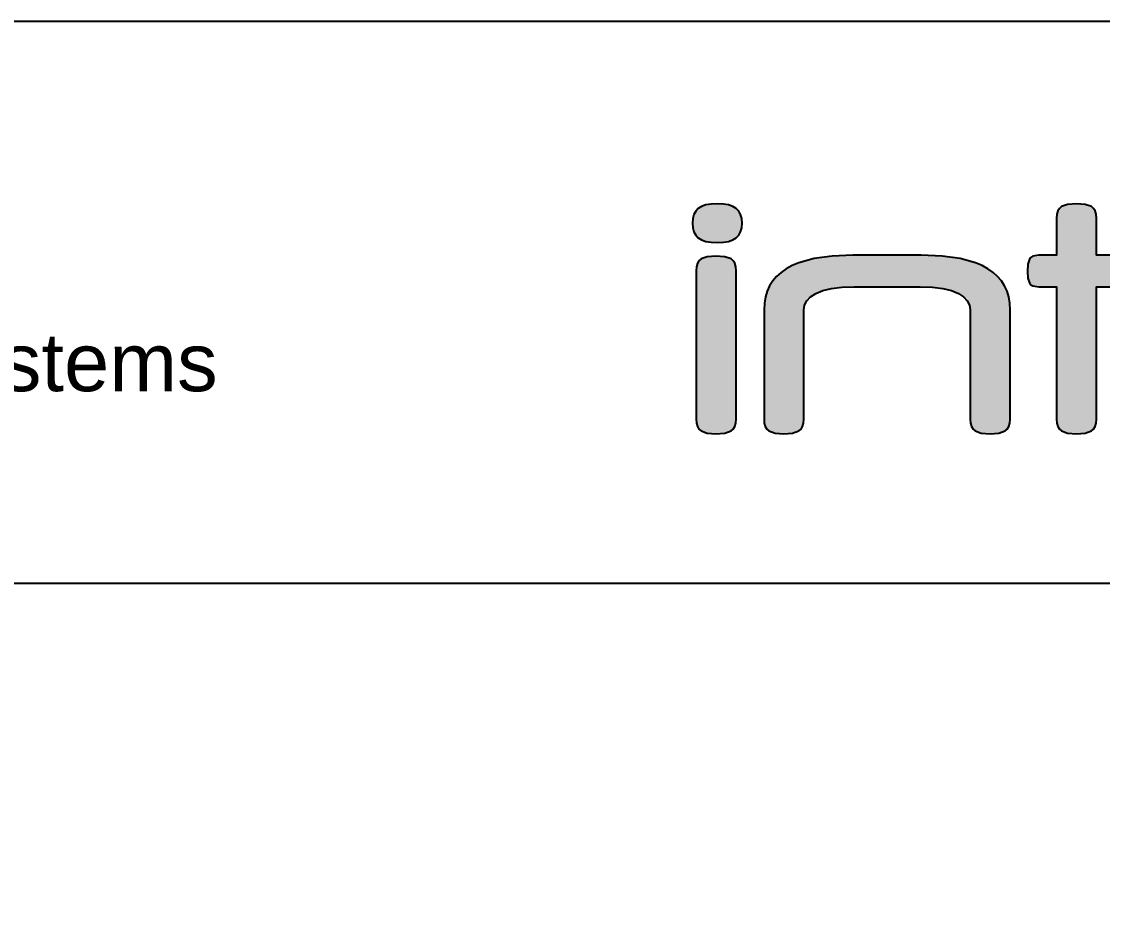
# Model space of a CAD drawing. Header units: millimetres. Extents: x 221 to 2771, y 196 to 840.
# Drawn here: x 576.05 to 622.45, y 801.23 to 839.62 of the extents above; entities that cross this region are included whole.
import ezdxf

# ---------------------------------------------------------------- set-up
doc = ezdxf.new("R2010")
doc.units = ezdxf.units.MM
for name, color, linetype in [('antet_k', 7, 'Continuous'), ('PROFIL', 7, 'Continuous'), ('yazı_numara_k', 21, 'Continuous')]:
    doc.layers.add(name, color=color, linetype=linetype)
doc.styles.get("Standard").update_dxf_attribs({"font": 'arial.ttf'})

# ---------------------------------------------------------------- blocks, each defined once
blk = doc.blocks.new('S1.A')
at = {"color": 252}
blk.add_lwpolyline([(2269.172, -494.126), (2269.172, -791.126), (2479.168, -791.126), (2479.168, -494.126)], close=True, dxfattribs=at)
blk = doc.blocks.new('İnteral Logo - 2D')
at = {"layer": 'PROFIL', "ltscale": 10}
h = blk.add_hatch(color=7, dxfattribs=at)
h.paths.add_polyline_path([(2732.468, 1117.799), (2732.468, 1124.161), (2732.455, 1124.34), (2732.415, 1124.485), (2732.347, 1124.596), (2732.253, 1124.673), (2731.983, 1124.764), (2731.606, 1124.795), (2731.23, 1124.764), (2730.966, 1124.673), (2730.874, 1124.596), (2730.809, 1124.485), (2730.77, 1124.34), (2730.757, 1124.161), (2730.757, 1117.799), (2730.77, 1117.62), (2730.809, 1117.476), (2730.874, 1117.364), (2730.966, 1117.287), (2731.23, 1117.196), (2731.606, 1117.166), (2731.983, 1117.196), (2732.253, 1117.287), (2732.347, 1117.364), (2732.415, 1117.476), (2732.455, 1117.62)])
h.paths.add_polyline_path([(2732.724, 1126.21), (2732.709, 1126.411), (2732.662, 1126.584), (2732.584, 1126.728), (2732.475, 1126.844), (2732.33, 1126.932), (2732.146, 1126.995), (2731.923, 1127.033), (2731.66, 1127.046), (2731.396, 1127.033), (2731.173, 1126.995), (2730.989, 1126.932), (2730.844, 1126.844), (2730.735, 1126.728), (2730.657, 1126.584), (2730.61, 1126.411), (2730.595, 1126.21), (2730.61, 1126.009), (2730.657, 1125.836), (2730.735, 1125.692), (2730.844, 1125.576), (2730.989, 1125.488), (2731.173, 1125.425), (2731.396, 1125.387), (2731.66, 1125.374), (2731.923, 1125.387), (2732.146, 1125.425), (2732.33, 1125.488), (2732.475, 1125.576), (2732.584, 1125.692), (2732.662, 1125.836), (2732.709, 1126.009)])
for points in [[(2751.25, 1123.853), (2751.272, 1124.148), (2751.25, 1124.444), (2751.184, 1124.66), (2751.126, 1124.737), (2751.041, 1124.791), (2750.786, 1124.835), (2747.942, 1124.835), (2747.942, 1126.412), (2747.929, 1126.591), (2747.888, 1126.736), (2747.821, 1126.847), (2747.727, 1126.924), (2747.457, 1127.015), (2747.08, 1127.046), (2746.704, 1127.015), (2746.439, 1126.924), (2746.348, 1126.847), (2746.283, 1126.736), (2746.244, 1126.591), (2746.231, 1126.412), (2746.231, 1124.835), (2745.462, 1124.835), (2745.208, 1124.791), (2745.122, 1124.737), (2745.064, 1124.66), (2744.999, 1124.444), (2744.977, 1124.148), (2744.999, 1123.853), (2745.064, 1123.642), (2745.122, 1123.568), (2745.208, 1123.516), (2745.462, 1123.474), (2746.231, 1123.474), (2746.231, 1117.799), (2746.244, 1117.62), (2746.283, 1117.476), (2746.348, 1117.364), (2746.439, 1117.287), (2746.704, 1117.196), (2747.08, 1117.166), (2747.457, 1117.196), (2747.727, 1117.287), (2747.821, 1117.364), (2747.888, 1117.476), (2747.929, 1117.62), (2747.942, 1117.799), (2747.942, 1123.474), (2750.786, 1123.474), (2751.041, 1123.516), (2751.126, 1123.568), (2751.184, 1123.642)], [(2743.863, 1123.727), (2743.699, 1123.919), (2743.505, 1124.093), (2743.282, 1124.249), (2743.029, 1124.386), (2742.746, 1124.505), (2742.09, 1124.689), (2741.315, 1124.798), (2740.421, 1124.835), (2737.483, 1124.835), (2736.589, 1124.798), (2735.814, 1124.689), (2735.158, 1124.505), (2734.875, 1124.386), (2734.622, 1124.249), (2734.398, 1124.093), (2734.204, 1123.919), (2734.04, 1123.727), (2733.906, 1123.516), (2733.802, 1123.287), (2733.728, 1123.04), (2733.683, 1122.774), (2733.668, 1122.49), (2733.668, 1117.799), (2733.681, 1117.62), (2733.72, 1117.476), (2733.786, 1117.364), (2733.877, 1117.287), (2734.141, 1117.196), (2734.517, 1117.166), (2734.895, 1117.196), (2735.164, 1117.287), (2735.259, 1117.364), (2735.326, 1117.476), (2735.366, 1117.62), (2735.38, 1117.799), (2735.38, 1122.49), (2735.412, 1122.69), (2735.508, 1122.874), (2735.668, 1123.041), (2735.892, 1123.191), (2736.187, 1123.315), (2736.559, 1123.403), (2737.009, 1123.456), (2737.537, 1123.474), (2740.367, 1123.474), (2740.895, 1123.456), (2741.344, 1123.403), (2741.717, 1123.315), (2742.012, 1123.191), (2742.236, 1123.041), (2742.396, 1122.874), (2742.492, 1122.69), (2742.524, 1122.49), (2742.524, 1117.799), (2742.537, 1117.62), (2742.576, 1117.476), (2742.641, 1117.364), (2742.733, 1117.287), (2742.997, 1117.196), (2743.373, 1117.166), (2743.75, 1117.196), (2744.02, 1117.287), (2744.114, 1117.364), (2744.182, 1117.476), (2744.222, 1117.62), (2744.236, 1117.799), (2744.236, 1122.49), (2744.221, 1122.774), (2744.176, 1123.04), (2744.102, 1123.287), (2743.997, 1123.516)]]:
    blk.add_hatch(color=7, dxfattribs=at).paths.add_polyline_path(points)
at = {"layer": 'PROFIL', "color": 7, "ltscale": 10}
for points in [[(2732.724, 1126.21), (2732.709, 1126.411), (2732.662, 1126.584), (2732.584, 1126.728), (2732.475, 1126.844), (2732.33, 1126.932), (2732.146, 1126.995), (2731.923, 1127.033), (2731.66, 1127.046), (2731.396, 1127.033), (2731.173, 1126.995), (2730.989, 1126.932), (2730.844, 1126.844), (2730.735, 1126.728), (2730.657, 1126.584), (2730.61, 1126.411), (2730.595, 1126.21), (2730.61, 1126.009), (2730.657, 1125.836), (2730.735, 1125.692), (2730.844, 1125.576), (2730.989, 1125.488), (2731.173, 1125.425), (2731.396, 1125.387), (2731.66, 1125.374), (2731.923, 1125.387), (2732.146, 1125.425), (2732.33, 1125.488), (2732.475, 1125.576), (2732.584, 1125.692), (2732.662, 1125.836), (2732.709, 1126.009)], [(2743.863, 1123.727), (2743.699, 1123.919), (2743.505, 1124.093), (2743.282, 1124.249), (2743.029, 1124.386), (2742.746, 1124.505), (2742.09, 1124.689), (2741.315, 1124.798), (2740.421, 1124.835), (2737.483, 1124.835), (2736.589, 1124.798), (2735.814, 1124.689), (2735.158, 1124.505), (2734.875, 1124.386), (2734.622, 1124.249), (2734.398, 1124.093), (2734.204, 1123.919), (2734.04, 1123.727), (2733.906, 1123.516), (2733.802, 1123.287), (2733.728, 1123.04), (2733.683, 1122.774), (2733.668, 1122.49), (2733.668, 1117.799), (2733.681, 1117.62), (2733.72, 1117.476), (2733.786, 1117.364), (2733.877, 1117.287), (2734.141, 1117.196), (2734.517, 1117.166), (2734.895, 1117.196), (2735.164, 1117.287), (2735.259, 1117.364), (2735.326, 1117.476), (2735.366, 1117.62), (2735.38, 1117.799), (2735.38, 1122.49), (2735.412, 1122.69), (2735.508, 1122.874), (2735.668, 1123.041), (2735.892, 1123.191), (2736.187, 1123.315), (2736.559, 1123.403), (2737.009, 1123.456), (2737.537, 1123.474), (2740.367, 1123.474), (2740.895, 1123.456), (2741.344, 1123.403), (2741.717, 1123.315), (2742.012, 1123.191), (2742.236, 1123.041), (2742.396, 1122.874), (2742.492, 1122.69), (2742.524, 1122.49), (2742.524, 1117.799), (2742.537, 1117.62), (2742.576, 1117.476), (2742.641, 1117.364), (2742.733, 1117.287), (2742.997, 1117.196), (2743.373, 1117.166), (2743.75, 1117.196), (2744.02, 1117.287), (2744.114, 1117.364), (2744.182, 1117.476), (2744.222, 1117.62), (2744.236, 1117.799), (2744.236, 1122.49), (2744.221, 1122.774), (2744.176, 1123.04), (2744.102, 1123.287), (2743.997, 1123.516)], [(2732.468, 1117.799), (2732.468, 1124.161), (2732.455, 1124.34), (2732.415, 1124.485), (2732.347, 1124.596), (2732.253, 1124.673), (2731.983, 1124.764), (2731.606, 1124.795), (2731.23, 1124.764), (2730.966, 1124.673), (2730.874, 1124.596), (2730.809, 1124.485), (2730.77, 1124.34), (2730.757, 1124.161), (2730.757, 1117.799), (2730.77, 1117.62), (2730.809, 1117.476), (2730.874, 1117.364), (2730.966, 1117.287), (2731.23, 1117.196), (2731.606, 1117.166), (2731.983, 1117.196), (2732.253, 1117.287), (2732.347, 1117.364), (2732.415, 1117.476), (2732.455, 1117.62)]]:
    blk.add_lwpolyline(points, close=True, dxfattribs=at)
blk.add_lwpolyline([(2750.786, 1124.835), (2747.942, 1124.835), (2747.942, 1126.412), (2747.929, 1126.591), (2747.888, 1126.736), (2747.821, 1126.847), (2747.727, 1126.924), (2747.457, 1127.015), (2747.08, 1127.046), (2746.704, 1127.015), (2746.439, 1126.924), (2746.348, 1126.847), (2746.283, 1126.736), (2746.244, 1126.591), (2746.231, 1126.412), (2746.231, 1124.835), (2745.462, 1124.835), (2745.208, 1124.791), (2745.122, 1124.737), (2745.064, 1124.66), (2744.999, 1124.444), (2744.977, 1124.148), (2744.999, 1123.853), (2745.064, 1123.642), (2745.122, 1123.568), (2745.208, 1123.516), (2745.462, 1123.474), (2746.231, 1123.474), (2746.231, 1117.799), (2746.244, 1117.62), (2746.283, 1117.476), (2746.348, 1117.364), (2746.439, 1117.287), (2746.704, 1117.196), (2747.08, 1117.166), (2747.457, 1117.196), (2747.727, 1117.287), (2747.821, 1117.364), (2747.888, 1117.476), (2747.929, 1117.62), (2747.942, 1117.799), (2747.942, 1123.474), (2750.786, 1123.474)], dxfattribs=at)
blk = doc.blocks.new('S.1.B')
at = {"color": 7}
blk.add_line((1063.417, 1834.519), (883.417, 1834.519), dxfattribs=at)
at = {"layer": 'yazı_numara_k', "color": 140}
blk.add_blockref('İnteral Logo - 2D', (-1718.643, 723.782), dxfattribs=at)
at = {"insert": (916.148, 1849.441), "char_height": 2.5, "width": 80.56077, "attachment_point": 1}
blk.add_mtext('\\pi8.4591;{\\fArial Unicode MS|b1|i0|c162|p34;Isı Yalıtımlı  Kaldır-Sür Sistemi\\fArial Unicode MS|b0|i0|c162|p34;\\PThermally Insulated  Lift and Slide Systems}', dxfattribs=at)
blk = doc.blocks.new('S50_SYF1')
at = {"color": 0}
blk.add_blockref('S.1.B', (-100.171, 492.739), dxfattribs=at)
at = {"layer": 'antet_k', "color": 0}
blk.add_blockref('S1.A', (-1500.922, 2845.514), dxfattribs=at)

msp = doc.modelspace()

# ---------------------------------------------------------------- block references
msp.add_blockref('S50_SYF1', (-306.931, -1511.773))

doc.saveas('drawing.dxf')
